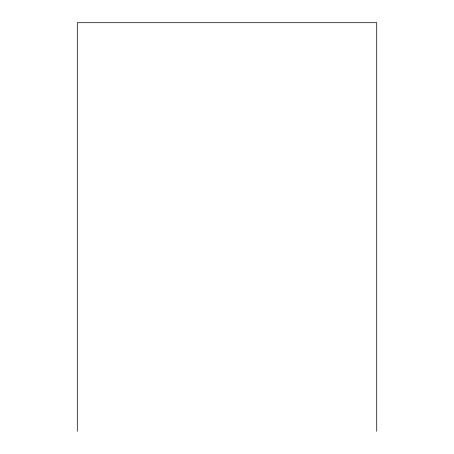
<?xml version="1.0" encoding="UTF-8"?>
<svg xmlns="http://www.w3.org/2000/svg" width="454" height="454" viewBox="0 0 454 454"><rect width="100%" height="100%" fill="white"/><g stroke="black" fill="none" stroke-linecap="round" stroke-linejoin="round"><path stroke-width="0.68" d="M376.712 431.3L376.712 22.7L77.288 22.7L77.288 431.3"/></g></svg>
